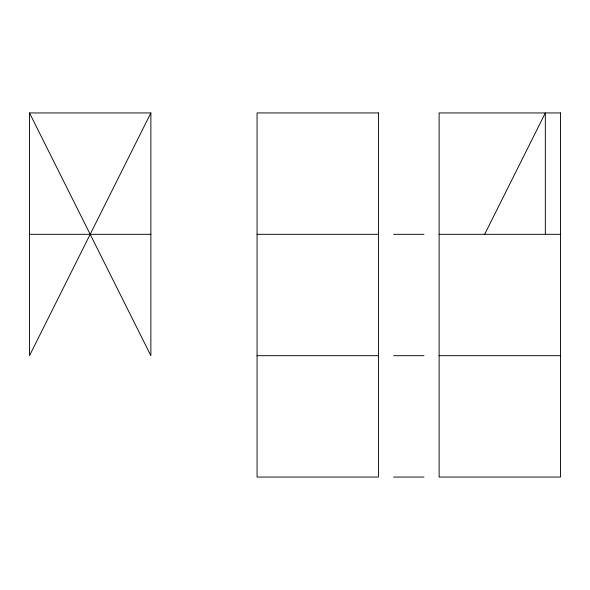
<?xml version="1.0" encoding="UTF-8"?>
<svg xmlns="http://www.w3.org/2000/svg" width="590" height="590" viewBox="0 0 590 590"><rect width="100%" height="100%" fill="white"/><g stroke="black" fill="none" stroke-linecap="round" stroke-linejoin="round"><path stroke-width="0.89" d="M150.87 112.941L29.5 355.689L29.5 112.941L150.87 112.941L150.87 355.689L29.5 112.941M484.641 234.311L545.33 112.941L545.33 234.311M29.5 234.311L150.87 234.311M257.07 234.311L378.441 234.311M393.611 234.311L423.959 234.311M439.13 234.311L560.5 234.311M257.07 355.689L378.441 355.689M393.611 355.689L423.959 355.689M439.13 355.689L560.5 355.689M393.611 477.059L423.959 477.059M378.441 112.941L257.07 112.941L257.07 477.059L378.441 477.059L378.441 112.941M560.5 112.941L439.13 112.941L439.13 477.059L560.5 477.059L560.5 112.941"/></g></svg>
